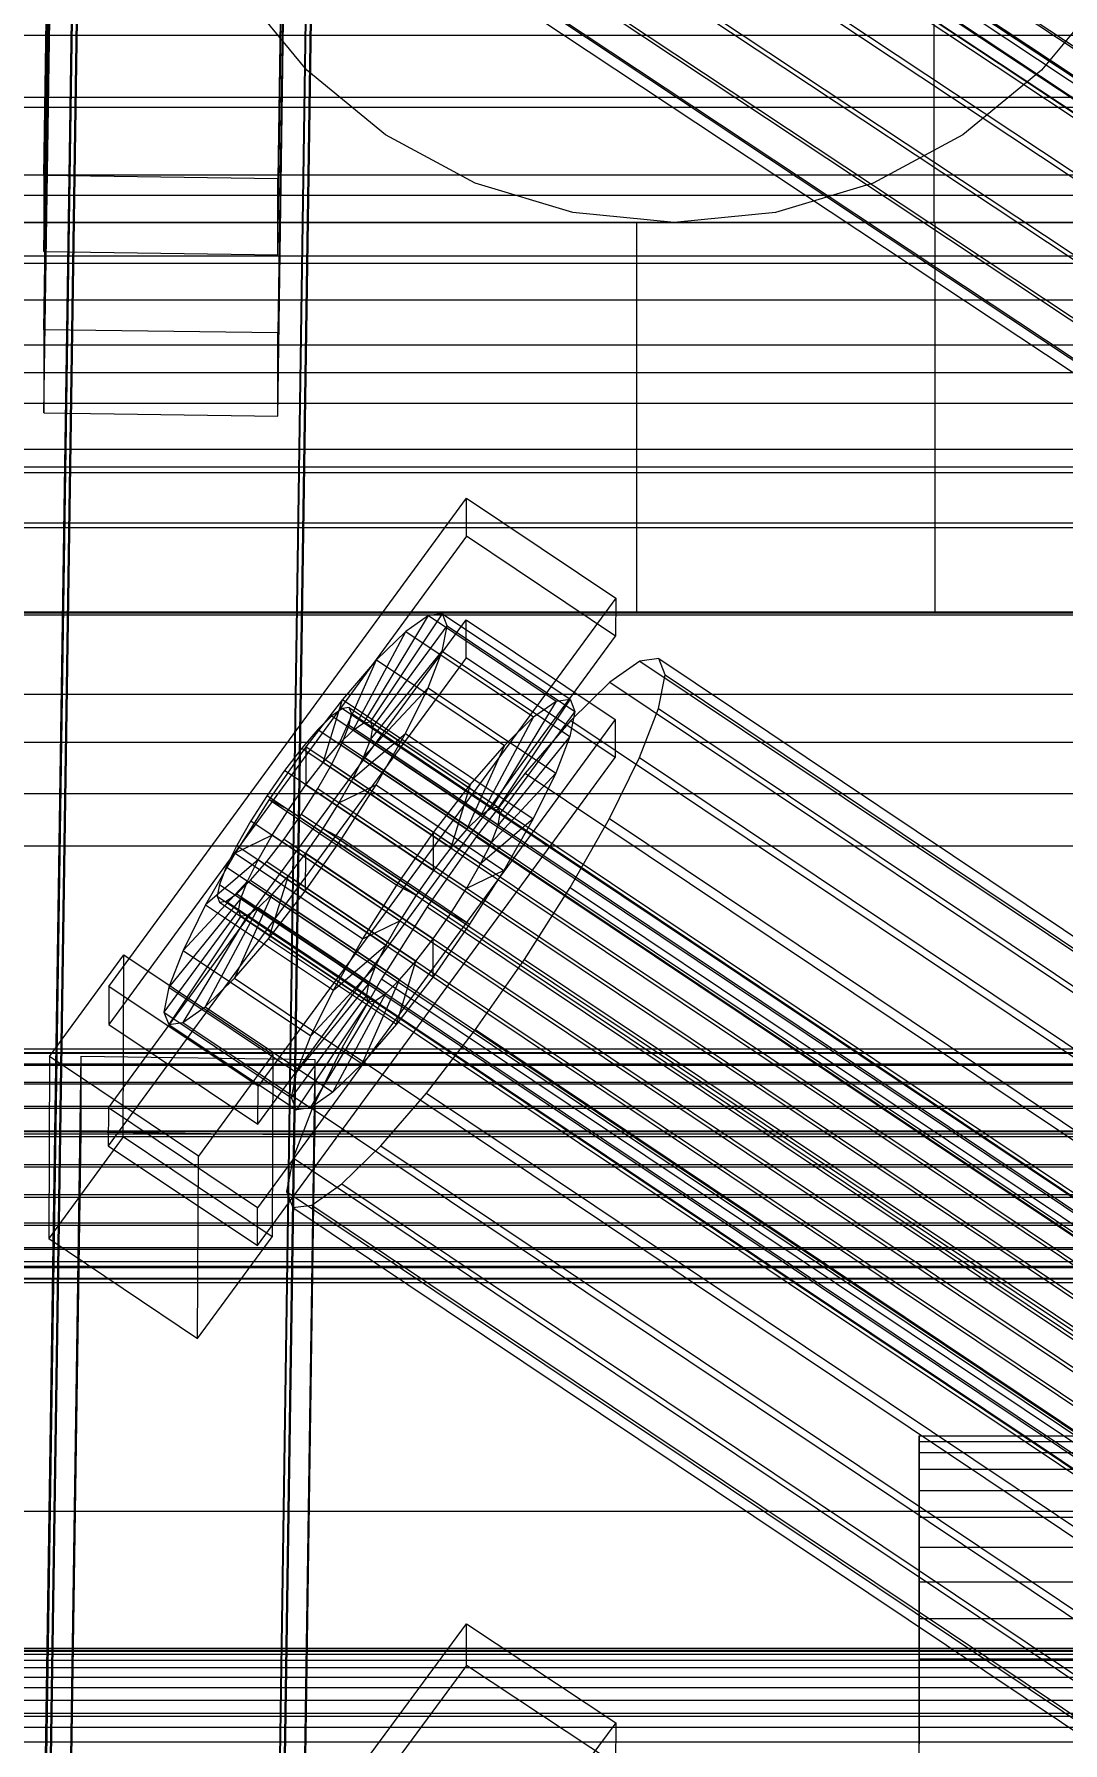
# Model space of a CAD drawing. Header units: millimetres. Extents: x -191664 to 191490, y -197311 to 10263.
# Drawn here: x -379.3 to -300.1, y -29047.1 to -28915.5 of the extents above; entities that cross this region are included whole.
import ezdxf

# ---------------------------------------------------------------- set-up
doc = ezdxf.new("R2010")
doc.units = ezdxf.units.MM
for name, color, linetype, lineweight in [('COTAS_USUARIO', 1, 'Continuous', 0), ('frontal_C01', 7, 'Continuous', 0), ('frontal_C02', 7, 'Continuous', 0), ('frontal_C03', 7, 'Continuous', 0), ('frontal_secador', 7, 'Continuous', 0)]:
    doc.layers.add(name, color=color, linetype=linetype, lineweight=lineweight)
doc.dimstyles.new('PLANTA_100', dxfattribs={"dimtxt": 250, "dimasz": 150, "dimexe": 150, "dimexo": 80, "dimgap": 100, "dimtad": 1, "dimtih": 1, "dimtoh": 1, "dimdec": 1, "dimdsep": 46, "dimcen": 0.09, "dimclrd": 1, "dimclre": 1, "dimclrt": 1, "dimadec": 0, "dimazin": 0, "dimtfac": 1, "dimtdec": 4, "dimtofl": 0, "dimtmove": 0, "dimatfit": 3, "dimfxl": 1, "dimtolj": 1, "dimtzin": 0, "dimarcsym": 0})

# ---------------------------------------------------------------- blocks, each defined once
blk = doc.blocks.new('*D106')
at = {"layer": 'COTAS_USUARIO', "color": 1, "lineweight": -2, "transparency": 16777216}
for p, q in [((-1180, -29182.75), (-1180, -29032.75)), ((-60, -29332.75), (-1330, -29332.75)), ((-60, -29700), (-1330, -29700)), ((-1180, -29850), (-1180, -30000))]:
    blk.add_line(p, q, dxfattribs=at)
at = {"layer": 'COTAS_USUARIO', "color": 1, "transparency": 16777216}
for points in [[(-1205, -29182.75), (-1155, -29182.75), (-1180, -29332.75)], [(-1205, -29850), (-1155, -29850), (-1180, -29700)]]:
    blk.add_solid(points, dxfattribs=at)
at = {"layer": 'Defpoints', "color": 0, "transparency": 16777216}
for p in [(-1180, -29332.75), (20, -29332.75), (20, -29700)]:
    blk.add_point(p, dxfattribs=at)
blk = doc.blocks.new('*D109')
at = {"layer": 'COTAS_USUARIO', "color": 1, "lineweight": -2, "transparency": 16777216}
for p, q in [((-80, -28700), (-1350, -28700)), ((-1200, -31850), (-1200, -28850)), ((-80, -32000), (-1350, -32000))]:
    blk.add_line(p, q, dxfattribs=at)
at = {"layer": 'COTAS_USUARIO', "color": 1, "transparency": 16777216}
for points in [[(-1225, -28850), (-1175, -28850), (-1200, -28700)], [(-1225, -31850), (-1175, -31850), (-1200, -32000)]]:
    blk.add_solid(points, dxfattribs=at)
at = {"layer": 'Defpoints', "color": 0, "transparency": 16777216}
for p in [(-1200, -28700), (0, -28700), (0, -32000)]:
    blk.add_point(p, dxfattribs=at)
blk = doc.blocks.new('*D111')
at = {"layer": 'COTAS_USUARIO', "color": 1, "lineweight": -2, "transparency": 16777216}
for p, q in [((-80, -27700), (-1350, -27700)), ((-1200, -31850), (-1200, -27850)), ((-80, -32000), (-1350, -32000))]:
    blk.add_line(p, q, dxfattribs=at)
at = {"layer": 'COTAS_USUARIO', "color": 1, "transparency": 16777216}
for points in [[(-1225, -27850), (-1175, -27850), (-1200, -27700)], [(-1225, -31850), (-1175, -31850), (-1200, -32000)]]:
    blk.add_solid(points, dxfattribs=at)
at = {"layer": 'Defpoints', "color": 0, "transparency": 16777216}
for p in [(-1200, -27700), (0, -27700), (0, -32000)]:
    blk.add_point(p, dxfattribs=at)
blk = doc.blocks.new('*D121')
at = {"layer": 'COTAS_USUARIO', "color": 1, "lineweight": -2, "transparency": 16777216}
for p, q in [((-80, -29000), (-1350, -29000)), ((-1200, -31850), (-1200, -29150)), ((-80, -32000), (-1350, -32000))]:
    blk.add_line(p, q, dxfattribs=at)
at = {"layer": 'COTAS_USUARIO', "color": 1, "transparency": 16777216}
for points in [[(-1225, -29150), (-1175, -29150), (-1200, -29000)], [(-1225, -31850), (-1175, -31850), (-1200, -32000)]]:
    blk.add_solid(points, dxfattribs=at)
at = {"layer": 'Defpoints', "color": 0, "transparency": 16777216}
for p in [(-1200, -29000), (0, -29000), (0, -32000)]:
    blk.add_point(p, dxfattribs=at)

msp = doc.modelspace()

# ---------------------------------------------------------------- linework, layer by layer
at = {"layer": 'frontal_C01', "color": 139, "true_color": 0x354b57}
for p, q in [((-378.51, -28938.25), (-375.64, -28746.31)), ((-357.65, -28746.55), (-360.51, -28938.5)), ((-378.51, -28944.66), (-375.64, -28752.71)), ((-360.51, -28944.9), (-357.65, -28752.95)), ((-378.51, -29081.61), (-375.64, -28889.66)), ((-357.65, -28889.9), (-360.51, -29081.85)), ((-378.51, -29088.01), (-375.64, -28896.06)), ((-360.51, -29088.25), (-357.65, -28896.3)), ((-450, -28920.36), (450, -28920.36)), ((450, -28933.16), (-450, -28933.16)), ((-425, -28932.57), (425, -28932.57)), ((-360.51, -28938.5), (-378.51, -28938.25)), ((-378.51, -28938.25), (-378.51, -28944.66)), ((-360.51, -28944.9), (-360.51, -28938.5)), ((425, -28943.94), (-425, -28943.94)), ((-378.51, -28944.66), (-360.51, -28944.9)), ((425, -28948.84), (-425, -28948.84)), ((450, -28953.52), (-450, -28953.52)), ((-425, -28960.2), (425, -28960.2)), ((-450, -28966.32), (450, -28966.32)), ((-450, -29029.22), (450, -29029.22)), ((-373.5, -29075.14), (-345.97, -29037.9)), ((-345.98, -29041.1), (-345.97, -29037.9)), ((-345.97, -29037.9), (-334.5, -29045.51)), ((-345.98, -29041.1), (-373.51, -29078.34)), ((-334.51, -29048.71), (-345.98, -29041.1)), ((450, -29042.02), (-450, -29042.02)), ((-334.5, -29045.51), (-362.03, -29082.75)), ((-334.5, -29045.51), (-334.51, -29048.71))]:
    msp.add_line(p, q, dxfattribs=at)
at = {"layer": 'frontal_C01', "color": 9, "true_color": 0xbac6cb}
for p, q in [((-363.65, -28873.69), (-149.85, -29015.59)), ((-364.47, -28875.39), (-150.67, -29017.3)), ((-361.35, -28875.38), (-147.55, -29017.28)), ((-364.99, -28876.79), (-151.19, -29018.69)), ((-362.6, -28876.77), (-148.8, -29018.68)), ((-365.17, -28877.77), (-151.37, -29019.67)), ((-363.66, -28877.76), (-149.86, -29019.67)), ((-364.99, -28878.28), (-151.2, -29020.18)), ((-364.48, -28878.27), (-150.68, -29020.18)), ((-440, -29039.78), (440, -29039.78)), ((-440, -29039.93), (440, -29039.93)), ((-440, -29040.23), (440, -29040.23)), ((-440, -29040.69), (440, -29040.69)), ((-440, -29041.27), (440, -29041.27)), ((-440, -29042), (440, -29042)), ((-440, -29042.81), (440, -29042.81)), ((-440, -29043.77), (440, -29043.77)), ((-440, -29044.77), (440, -29044.77)), ((440, -29045.88), (-440, -29045.88)), ((-440, -29046.99), (440, -29046.99))]:
    msp.add_line(p, q, dxfattribs=at)
at = {"layer": 'frontal_C01', "color": 252, "true_color": 0x83939a}
for p, q in [((-352.52, -28883.38), (-168.21, -29005.71)), ((-345.29, -28888.71), (-160.98, -29011.04)), ((-355.54, -28888.76), (-171.23, -29011.09)), ((-357.86, -28893.57), (-173.55, -29015.9)), ((-349.06, -28893.53), (-164.75, -29015.86)), ((-359.33, -28897.5), (-175.02, -29019.83)), ((-352.57, -28897.47), (-168.26, -29019.8)), ((-359.83, -28900.28), (-175.52, -29022.61)), ((-355.58, -28900.26), (-171.28, -29022.59)), ((-359.34, -28901.71), (-175.03, -29024.04)), ((-357.89, -28901.71), (-173.58, -29024.04)), ((-311.15, -29024.7), (-311.15, -29023.41)), ((-311.15, -29023.41), (-311.15, -29023.85)), ((-311.15, -29023.41), (311.15, -29023.41)), ((-311.15, -29023.85), (-311.15, -29025.99)), ((-311.15, -29023.85), (311.15, -29023.85)), ((-311.15, -29027.62), (-311.15, -29024.7)), ((-311.15, -29024.7), (311.15, -29024.7)), ((-311.15, -29025.99), (-311.15, -29029.68)), ((-311.15, -29025.99), (311.15, -29025.99)), ((-311.15, -29031.99), (-311.15, -29027.62)), ((-311.15, -29027.62), (311.15, -29027.62)), ((-311.15, -29029.68), (-311.15, -29034.67)), ((-311.15, -29029.68), (311.15, -29029.68)), ((-311.15, -29037.49), (-311.15, -29031.99)), ((-311.15, -29031.99), (311.15, -29031.99)), ((-311.15, -29034.67), (-311.15, -29040.63)), ((-311.15, -29034.67), (311.15, -29034.67)), ((-311.15, -29043.77), (-311.15, -29037.49)), ((-311.15, -29037.49), (311.15, -29037.49)), ((-311.15, -29040.63), (-311.15, -29047.13)), ((311.15, -29040.63), (-311.15, -29040.63)), ((-311.15, -29050.39), (-311.15, -29043.77)), ((-311.15, -29043.77), (311.15, -29043.77))]:
    msp.add_line(p, q, dxfattribs=at)
at = {"layer": 'frontal_C02', "color": 139, "true_color": 0x354b57}
for p, q in [((-378.51, -28926.39), (-375.64, -28732.62)), ((-357.65, -28732.87), (-360.51, -28926.63)), ((-378.51, -28932.24), (-375.64, -28738.47)), ((-360.51, -28932.48), (-357.65, -28738.71)), ((-378.51, -29057.18), (-375.64, -28863.41)), ((-357.65, -28863.65), (-360.51, -29057.42)), ((-378.51, -29063.02), (-375.64, -28869.25)), ((-360.51, -29063.27), (-357.65, -28869.5)), ((-425, -28921.12), (425, -28921.12)), ((-360.51, -28926.63), (-378.51, -28926.39)), ((-378.51, -28926.39), (-378.51, -28932.24)), ((-360.51, -28932.48), (-360.51, -28926.63)), ((425, -28932.6), (-425, -28932.6)), ((-378.51, -28932.24), (-360.51, -28932.48)), ((425, -28935.97), (-425, -28935.97)), ((-425, -28947.45), (425, -28947.45)), ((-373.5, -28988.83), (-345.97, -28951.23)), ((-345.98, -28954.16), (-345.97, -28951.23)), ((-345.97, -28951.23), (-334.5, -28958.92)), ((-345.98, -28954.16), (-373.51, -28991.75)), ((-334.51, -28961.84), (-345.98, -28954.16)), ((-334.5, -28958.92), (-362.03, -28996.51)), ((-334.5, -28958.92), (-334.51, -28961.84)), ((-373.54, -28998.18), (-346.01, -28960.59)), ((-346.02, -28963.51), (-346.01, -28960.59)), ((-346.01, -28960.59), (-334.54, -28968.27)), ((-362.04, -28999.43), (-334.51, -28961.84)), ((-346.02, -28963.51), (-373.55, -29001.1)), ((-334.55, -28971.19), (-346.02, -28963.51)), ((-334.54, -28968.27), (-362.07, -29005.86)), ((-334.54, -28968.27), (-334.55, -28971.19)), ((-362.08, -29008.78), (-334.55, -28971.19)), ((-378.09, -28994.21), (-372.35, -28986.38)), ((-372.41, -29000.41), (-372.35, -28986.38)), ((-372.35, -28986.38), (-360.88, -28994.07)), ((-373.5, -28988.83), (-373.51, -28991.75)), ((-362.03, -28996.51), (-373.5, -28988.83)), ((-373.51, -28991.75), (-362.04, -28999.43)), ((-378.51, -29187.96), (-375.64, -28994.19)), ((-378.09, -28994.21), (-378.14, -29008.24)), ((-366.62, -29001.9), (-378.09, -28994.21)), ((-375.64, -29000.04), (-375.64, -28994.19)), ((-375.64, -28994.19), (-357.65, -28994.44)), ((-360.88, -28994.07), (-366.62, -29001.9)), ((-360.88, -28994.07), (-360.94, -29008.09)), ((-357.65, -28994.44), (-360.51, -29188.2)), ((-357.65, -28994.44), (-357.65, -29000.28)), ((-362.04, -28999.43), (-362.03, -28996.51)), ((-373.54, -28998.18), (-373.55, -29001.1)), ((-362.07, -29005.86), (-373.54, -28998.18)), ((-378.51, -29193.81), (-375.64, -29000.04)), ((-372.41, -29000.41), (-378.14, -29008.24)), ((-357.65, -29000.28), (-375.64, -29000.04)), ((-360.94, -29008.09), (-372.41, -29000.41)), ((-360.51, -29194.05), (-357.65, -29000.28)), ((-373.55, -29001.1), (-362.08, -29008.78)), ((-366.68, -29015.93), (-366.62, -29001.9)), ((-362.08, -29008.78), (-362.07, -29005.86)), ((-378.14, -29008.24), (-366.68, -29015.93)), ((-366.68, -29015.93), (-360.94, -29008.09))]:
    msp.add_line(p, q, dxfattribs=at)
at = {"layer": 'frontal_C02', "color": 155, "true_color": 0x617580}
for p, q in [((-353.89, -28968.51), (-348.92, -28960.27)), ((-353.38, -28968.44), (-347.84, -28960.12)), ((-353.21, -28968.88), (-347.47, -28961.05)), ((-348.92, -28960.27), (-350.65, -28961.48)), ((-347.84, -28960.12), (-348.92, -28960.27)), ((-348.92, -28960.27), (-339.09, -28966.85)), ((-347.85, -28963), (-347.47, -28961.05)), ((-347.84, -28960.12), (-338.01, -28966.71)), ((-347.47, -28961.05), (-347.84, -28960.12)), ((-347.47, -28961.05), (-337.64, -28967.64)), ((-354.71, -28969.09), (-350.65, -28961.48)), ((-350.65, -28961.48), (-352.9, -28963.68)), ((-350.65, -28961.48), (-340.82, -28968.07)), ((-355.78, -28970.13), (-352.9, -28963.68)), ((-352.9, -28963.68), (-355.53, -28966.72)), ((-353.38, -28969.8), (-347.85, -28963)), ((-352.9, -28963.68), (-343.07, -28970.27)), ((-348.94, -28965.82), (-347.85, -28963)), ((-347.85, -28963), (-338.02, -28969.58)), ((-353.9, -28971.14), (-348.94, -28965.82)), ((-350.68, -28969.34), (-348.94, -28965.82)), ((-348.94, -28965.82), (-339.11, -28972.41)), ((-355.53, -28966.72), (-358.34, -28970.38)), ((-357.02, -28971.57), (-355.53, -28966.72)), ((-355.53, -28966.72), (-345.7, -28973.3)), ((-339.09, -28966.85), (-344.06, -28975.1)), ((-338.01, -28966.71), (-343.55, -28975.03)), ((-337.64, -28967.64), (-343.38, -28975.47)), ((-340.82, -28968.07), (-339.09, -28966.85)), ((-339.09, -28966.85), (-338.01, -28966.71)), ((-337.64, -28967.64), (-338.02, -28969.58)), ((-338.01, -28966.71), (-337.64, -28967.64)), ((-354.71, -28969.09), (-353.89, -28968.51)), ((-353.89, -28968.51), (-353.38, -28968.44)), ((-344.06, -28975.1), (-353.89, -28968.51)), ((-343.55, -28975.03), (-353.38, -28968.44)), ((-353.38, -28968.44), (-353.21, -28968.88)), ((-353.21, -28968.88), (-353.38, -28969.8)), ((-343.38, -28975.47), (-353.21, -28968.88)), ((-340.82, -28968.07), (-344.88, -28975.67)), ((-343.07, -28970.27), (-340.82, -28968.07)), ((-357.02, -28971.57), (-355.78, -28970.13)), ((-355.78, -28970.13), (-354.71, -28969.09)), ((-345.95, -28976.72), (-355.78, -28970.13)), ((-354.72, -28972.81), (-350.68, -28969.34)), ((-344.88, -28975.67), (-354.71, -28969.09)), ((-353.38, -28969.8), (-353.9, -28971.14)), ((-343.55, -28976.39), (-353.38, -28969.8)), ((-352.94, -28973.3), (-350.68, -28969.34)), ((-350.68, -28969.34), (-340.85, -28975.92)), ((-343.07, -28970.27), (-345.95, -28976.72)), ((-345.7, -28973.3), (-343.07, -28970.27)), ((-338.02, -28969.58), (-343.55, -28976.39)), ((-338.02, -28969.58), (-339.11, -28972.41)), ((-358.34, -28970.38), (-361.17, -28974.42)), ((-358.34, -28970.38), (-358.36, -28973.3)), ((-358.36, -28973.3), (-357.02, -28971.57)), ((-348.52, -28976.97), (-358.34, -28970.38)), ((-347.19, -28978.15), (-357.02, -28971.57)), ((-353.9, -28971.14), (-354.72, -28972.81)), ((-344.07, -28977.73), (-353.9, -28971.14)), ((-354.72, -28972.81), (-355.8, -28974.69)), ((-344.9, -28979.39), (-354.72, -28972.81)), ((-339.11, -28972.41), (-344.07, -28977.73)), ((-339.11, -28972.41), (-340.85, -28975.92)), ((-359.69, -28975.22), (-358.36, -28973.3)), ((-358.36, -28973.3), (-348.53, -28979.89)), ((-355.8, -28974.69), (-352.94, -28973.3)), ((-355.57, -28977.44), (-352.94, -28973.3)), ((-352.94, -28973.3), (-343.11, -28979.89)), ((-348.52, -28976.97), (-345.7, -28973.3)), ((-345.7, -28973.3), (-347.19, -28978.15)), ((-361.17, -28974.42), (-363.8, -28978.56)), ((-359.69, -28975.22), (-361.17, -28974.42)), ((-361.17, -28974.42), (-351.34, -28981.01)), ((-360.94, -28977.18), (-359.69, -28975.22)), ((-349.86, -28981.8), (-359.69, -28975.22)), ((-355.8, -28974.69), (-357.04, -28976.65)), ((-345.97, -28981.27), (-355.8, -28974.69)), ((-344.06, -28975.1), (-344.88, -28975.67)), ((-343.55, -28975.03), (-344.06, -28975.1)), ((-343.38, -28975.47), (-343.55, -28975.03)), ((-343.55, -28976.39), (-343.38, -28975.47)), ((-357.04, -28976.65), (-358.38, -28978.56)), ((-357.04, -28976.65), (-355.57, -28977.44)), ((-347.21, -28983.23), (-357.04, -28976.65)), ((-345.95, -28976.72), (-347.19, -28978.15)), ((-344.88, -28975.67), (-345.95, -28976.72)), ((-340.85, -28975.92), (-344.9, -28979.39)), ((-344.07, -28977.73), (-343.55, -28976.39)), ((-340.85, -28975.92), (-343.11, -28979.89)), ((-360.94, -28977.18), (-363.8, -28978.56)), ((-362.01, -28979.06), (-360.94, -28977.18)), ((-351.11, -28983.76), (-360.94, -28977.18)), ((-358.39, -28981.49), (-355.57, -28977.44)), ((-355.57, -28977.44), (-345.74, -28984.03)), ((-351.34, -28981.01), (-348.52, -28976.97)), ((-348.53, -28979.89), (-348.52, -28976.97)), ((-347.19, -28978.15), (-348.53, -28979.89)), ((-344.9, -28979.39), (-344.07, -28977.73)), ((-363.8, -28978.56), (-366.06, -28982.53)), ((-362.01, -28979.06), (-366.06, -28982.53)), ((-363.8, -28978.56), (-353.97, -28985.15)), ((-362.83, -28980.72), (-362.01, -28979.06)), ((-352.18, -28985.64), (-362.01, -28979.06)), ((-358.38, -28978.56), (-359.71, -28980.3)), ((-358.38, -28978.56), (-358.39, -28981.49)), ((-348.55, -28985.15), (-358.38, -28978.56)), ((-345.97, -28981.27), (-344.9, -28979.39)), ((-362.83, -28980.72), (-367.79, -28986.04)), ((-363.35, -28982.06), (-362.83, -28980.72)), ((-353, -28987.31), (-362.83, -28980.72)), ((-359.71, -28980.3), (-361.21, -28985.15)), ((-359.71, -28980.3), (-360.96, -28981.73)), ((-349.88, -28986.88), (-359.71, -28980.3)), ((-348.53, -28979.89), (-349.86, -28981.8)), ((-343.11, -28979.89), (-345.97, -28981.27)), ((-343.11, -28979.89), (-345.74, -28984.03)), ((-363.35, -28982.06), (-368.89, -28988.87)), ((-360.96, -28981.73), (-363.84, -28988.18)), ((-363.53, -28982.98), (-363.35, -28982.06)), ((-353.52, -28988.65), (-363.35, -28982.06)), ((-360.96, -28981.73), (-362.03, -28982.78)), ((-361.21, -28985.15), (-358.39, -28981.49)), ((-351.13, -28988.32), (-360.96, -28981.73)), ((-358.39, -28981.49), (-348.56, -28988.07)), ((-353.97, -28985.15), (-351.34, -28981.01)), ((-351.34, -28981.01), (-349.86, -28981.8)), ((-349.86, -28981.8), (-351.11, -28983.76)), ((-347.21, -28983.23), (-345.97, -28981.27)), ((-363.53, -28982.98), (-369.27, -28990.81)), ((-363.36, -28983.42), (-368.9, -28991.74)), ((-362.84, -28983.35), (-367.82, -28991.6)), ((-366.06, -28982.53), (-367.79, -28986.04)), ((-362.03, -28982.78), (-366.09, -28990.38)), ((-366.06, -28982.53), (-356.23, -28989.11)), ((-363.36, -28983.42), (-363.53, -28982.98)), ((-353.7, -28989.57), (-363.53, -28982.98)), ((-362.84, -28983.35), (-363.36, -28983.42)), ((-353.53, -28990.01), (-363.36, -28983.42)), ((-362.03, -28982.78), (-362.84, -28983.35)), ((-353.01, -28989.94), (-362.84, -28983.35)), ((-352.2, -28989.36), (-362.03, -28982.78)), ((-348.55, -28985.15), (-347.21, -28983.23)), ((-345.74, -28984.03), (-347.21, -28983.23)), ((-353.97, -28985.15), (-351.11, -28983.76)), ((-351.11, -28983.76), (-352.18, -28985.64)), ((-345.74, -28984.03), (-348.56, -28988.07)), ((-367.79, -28986.04), (-368.89, -28988.87)), ((-367.79, -28986.04), (-357.96, -28992.63)), ((-363.84, -28988.18), (-361.21, -28985.15)), ((-361.21, -28985.15), (-351.38, -28991.73)), ((-356.23, -28989.11), (-353.97, -28985.15)), ((-356.23, -28989.11), (-352.18, -28985.64)), ((-352.18, -28985.64), (-353, -28987.31)), ((-349.88, -28986.88), (-348.55, -28985.15)), ((-348.56, -28988.07), (-348.55, -28985.15)), ((-357.96, -28992.63), (-353, -28987.31)), ((-353, -28987.31), (-353.52, -28988.65)), ((-351.38, -28991.73), (-349.88, -28986.88)), ((-351.13, -28988.32), (-349.88, -28986.88)), ((-366.09, -28990.38), (-363.84, -28988.18)), ((-363.84, -28988.18), (-354.01, -28994.77)), ((-359.06, -28995.45), (-353.52, -28988.65)), ((-354.01, -28994.77), (-351.13, -28988.32)), ((-353.52, -28988.65), (-353.7, -28989.57)), ((-352.2, -28989.36), (-351.13, -28988.32)), ((-348.56, -28988.07), (-351.38, -28991.73)), ((-368.89, -28988.87), (-369.27, -28990.81)), ((-368.89, -28988.87), (-359.06, -28995.45)), ((-359.44, -28997.4), (-353.7, -28989.57)), ((-359.07, -28998.33), (-353.53, -28990.01)), ((-357.99, -28998.18), (-353.01, -28989.94)), ((-357.96, -28992.63), (-356.23, -28989.11)), ((-356.26, -28996.97), (-352.2, -28989.36)), ((-353.7, -28989.57), (-353.53, -28990.01)), ((-353.53, -28990.01), (-353.01, -28989.94)), ((-353.01, -28989.94), (-352.2, -28989.36)), ((-369.27, -28990.81), (-368.9, -28991.74)), ((-369.27, -28990.81), (-359.44, -28997.4)), ((-367.82, -28991.6), (-366.09, -28990.38)), ((-366.09, -28990.38), (-356.26, -28996.97)), ((-368.9, -28991.74), (-367.82, -28991.6)), ((-368.9, -28991.74), (-359.07, -28998.33)), ((-367.82, -28991.6), (-357.99, -28998.18)), ((-359.06, -28995.45), (-357.96, -28992.63)), ((-351.38, -28991.73), (-354.01, -28994.77)), ((-354.01, -28994.77), (-356.26, -28996.97)), ((-359.44, -28997.4), (-359.06, -28995.45)), ((-359.07, -28998.33), (-359.44, -28997.4)), ((-356.26, -28996.97), (-357.99, -28998.18)), ((-357.99, -28998.18), (-359.07, -28998.33))]:
    msp.add_line(p, q, dxfattribs=at)
at = {"layer": 'frontal_C02', "color": 252, "true_color": 0x83939a}
for p, q in [((-331.18, -28963.58), (-332.63, -28963.77)), ((-330.69, -28964.82), (-331.18, -28963.58)), ((-331.18, -28963.58), (-146.87, -29087.06)), ((-332.63, -28963.77), (-334.94, -28965.4)), ((-332.63, -28963.77), (-148.32, -29087.26)), ((-331.2, -28967.42), (-330.69, -28964.82)), ((-330.69, -28964.82), (-146.38, -29088.3)), ((-334.94, -28965.4), (-337.95, -28968.34)), ((-334.94, -28965.4), (-150.63, -29088.88)), ((-332.66, -28971.2), (-331.2, -28967.42)), ((-331.2, -28967.42), (-146.89, -29090.9)), ((-337.95, -28968.34), (-341.46, -28972.39)), ((-337.95, -28968.34), (-153.64, -29091.82)), ((-334.98, -28975.9), (-332.66, -28971.2)), ((-332.66, -28971.2), (-148.35, -29094.68)), ((-341.46, -28972.39), (-345.23, -28977.29)), ((-341.46, -28972.39), (-157.15, -29095.88)), ((-338, -28981.2), (-334.98, -28975.9)), ((-334.98, -28975.9), (-150.67, -29099.38)), ((-345.23, -28977.29), (-349, -28982.69)), ((-160.92, -29100.77), (-345.23, -28977.29)), ((-341.52, -28986.74), (-338, -28981.2)), ((-338, -28981.2), (-153.69, -29104.68)), ((-349, -28982.69), (-352.52, -28988.23)), ((-349, -28982.69), (-164.69, -29106.18)), ((-345.29, -28992.14), (-341.52, -28986.74)), ((-341.52, -28986.74), (-157.21, -29110.22)), ((-352.52, -28988.23), (-355.54, -28993.53)), ((-352.52, -28988.23), (-168.21, -29111.72)), ((-349.06, -28997.03), (-345.29, -28992.14)), ((-345.29, -28992.14), (-160.98, -29115.62)), ((-355.54, -28993.53), (-357.86, -28998.23)), ((-355.54, -28993.53), (-171.23, -29117.01)), ((-352.57, -29001.09), (-349.06, -28997.03)), ((-349.06, -28997.03), (-164.75, -29120.52)), ((-357.86, -28998.23), (-359.33, -29002.01)), ((-357.86, -28998.23), (-173.55, -29121.71)), ((-355.58, -29004.03), (-352.57, -29001.09)), ((-352.57, -29001.09), (-168.26, -29124.57)), ((-359.33, -29002.01), (-359.83, -29004.61)), ((-359.33, -29002.01), (-175.02, -29125.49)), ((-357.89, -29005.65), (-355.58, -29004.03)), ((-355.58, -29004.03), (-171.28, -29127.51)), ((-359.83, -29004.61), (-359.34, -29005.85)), ((-359.83, -29004.61), (-175.52, -29128.09)), ((-359.34, -29005.85), (-357.89, -29005.65)), ((-357.89, -29005.65), (-173.58, -29129.14)), ((-359.34, -29005.85), (-175.03, -29129.33))]:
    msp.add_line(p, q, dxfattribs=at)
at = {"layer": 'frontal_C02', "color": 9, "true_color": 0xbac6cb}
for p, q in [((-355.53, -28967.42), (-356.35, -28967.99)), ((-355.02, -28967.35), (-355.53, -28967.42)), ((-355.53, -28967.42), (-141.73, -29110.66)), ((-354.84, -28967.79), (-355.02, -28967.35)), ((-355.02, -28967.35), (-141.22, -29110.59)), ((-356.35, -28967.99), (-357.42, -28969.03)), ((-356.35, -28967.99), (-142.55, -29111.23)), ((-355.54, -28970.05), (-355.02, -28968.71)), ((-355.02, -28968.71), (-354.84, -28967.79)), ((-355.02, -28968.71), (-141.22, -29111.95)), ((-354.84, -28967.79), (-141.04, -29111.03)), ((-357.42, -28969.03), (-358.66, -28970.47)), ((-357.42, -28969.03), (-143.62, -29112.27)), ((-356.36, -28971.71), (-355.54, -28970.05)), ((-355.54, -28970.05), (-141.74, -29113.29)), ((-358.66, -28970.47), (-360, -28972.2)), ((-358.66, -28970.47), (-144.86, -29113.71)), ((-360, -28972.2), (-361.33, -28974.12)), ((-146.2, -29115.45), (-360, -28972.2)), ((-357.43, -28973.59), (-356.36, -28971.71)), ((-356.36, -28971.71), (-142.56, -29114.95)), ((-361.33, -28974.12), (-362.58, -28976.08)), ((-361.33, -28974.12), (-147.53, -29117.36)), ((-358.68, -28975.55), (-357.43, -28973.59)), ((-357.43, -28973.59), (-143.64, -29116.83)), ((-360.02, -28977.47), (-358.68, -28975.55)), ((-358.68, -28975.55), (-144.88, -29118.79)), ((-362.58, -28976.08), (-363.65, -28977.96)), ((-362.58, -28976.08), (-148.78, -29119.32)), ((-363.65, -28977.96), (-364.47, -28979.62)), ((-363.65, -28977.96), (-149.85, -29121.2)), ((-361.35, -28979.2), (-360.02, -28977.47)), ((-360.02, -28977.47), (-146.22, -29120.71)), ((-362.6, -28980.64), (-361.35, -28979.2)), ((-361.35, -28979.2), (-147.55, -29122.44)), ((-364.47, -28979.62), (-364.99, -28980.96)), ((-364.47, -28979.62), (-150.67, -29122.87)), ((-363.66, -28981.68), (-362.6, -28980.64)), ((-362.6, -28980.64), (-148.8, -29123.88)), ((-364.99, -28980.96), (-365.17, -28981.88)), ((-365.17, -28981.88), (-364.99, -28982.32)), ((-365.17, -28981.88), (-151.37, -29125.12)), ((-364.99, -28980.96), (-151.19, -29124.2)), ((-364.48, -28982.25), (-363.66, -28981.68)), ((-363.66, -28981.68), (-149.86, -29124.92)), ((-364.99, -28982.32), (-364.48, -28982.25)), ((-364.99, -28982.32), (-151.2, -29125.57)), ((-364.48, -28982.25), (-150.68, -29125.5))]:
    msp.add_line(p, q, dxfattribs=at)
at = {"layer": 'frontal_C03', "color": 139, "true_color": 0x354b57}
for p, q in [((-450, -28915.58), (450, -28915.58)), ((450, -28926.35), (-450, -28926.35)), ((-450, -28927.89), (450, -28927.89)), ((450, -28939.45), (-450, -28939.45)), ((450, -28941.57), (-450, -28941.57)), ((450, -28949.28), (-450, -28949.28)), ((-450, -28953.13), (450, -28953.13)), ((-450, -28960.06), (450, -28960.06))]:
    msp.add_line(p, q, dxfattribs=at)
at = {"layer": 'frontal_C03', "color": 9, "true_color": 0xbac6cb}
for p, q in [((-450, -28993.62), (450, -28993.62)), ((-450, -28993.9), (450, -28993.9)), ((-450, -28993.95), (450, -28993.95)), ((-450, -28994.77), (450, -28994.77)), ((-450, -28994.87), (450, -28994.87)), ((-450, -28996.18), (450, -28996.18)), ((-450, -28996.32), (450, -28996.32)), ((-450, -28998.03), (450, -28998.03)), ((-450, -28998.2), (450, -28998.2)), ((450, -29000.19), (-450, -29000.19)), ((-450, -29000.38), (450, -29000.38)), ((-450, -29002.52), (450, -29002.52)), ((-450, -29002.71), (450, -29002.71)), ((-450, -29004.85), (450, -29004.85)), ((-450, -29005.04), (450, -29005.04)), ((-450, -29007.03), (450, -29007.03)), ((-450, -29007.2), (450, -29007.2)), ((-450, -29008.91), (450, -29008.91)), ((-450, -29009.05), (450, -29009.05)), ((-450, -29010.36), (450, -29010.36)), ((-450, -29010.46), (450, -29010.46)), ((-450, -29011.28), (450, -29011.28)), ((-450, -29011.33), (450, -29011.33)), ((-450, -29011.61), (450, -29011.61))]:
    msp.add_line(p, q, dxfattribs=at)
at = {"layer": 'frontal_secador', "color": 253, "true_color": 0xa6b3ba}
for p, q in [((-310, -28930), (-310, -28825)), ((-310, -28930), (-285, -28930)), ((-1700, -28960), (1700, -28960)), ((-1700, -29000), (1700, -29000)), ((-1700, -29010), (1700, -29010)), ((-1300, -29045), (1300, -29045))]:
    msp.add_line(p, q, dxfattribs=at)
at = {"layer": 'frontal_secador', "color": 253, "true_color": 0xa8b4b9}
for p, q in [((-358.28, -28918.28), (-363.26, -28912.22)), ((-296.74, -28912.22), (-301.72, -28918.28)), ((-352.22, -28923.26), (-358.28, -28918.28)), ((-301.72, -28918.28), (-307.78, -28923.26)), ((-345.31, -28926.96), (-352.22, -28923.26)), ((-307.78, -28923.26), (-314.69, -28926.96)), ((-337.8, -28929.23), (-345.31, -28926.96)), ((-314.69, -28926.96), (-322.2, -28929.23)), ((-330, -28930), (-337.8, -28929.23)), ((-322.2, -28929.23), (-330, -28930))]:
    msp.add_line(p, q, dxfattribs=at)
at = {"layer": 'frontal_secador', "color": 252, "true_color": 0x889ba4}
for p, q in [((-415.45, -28930), (-332.87, -28930)), ((-309.9, -28930), (-386.78, -28930)), ((-332.87, -28930), (-309.9, -28930)), ((-332.87, -28960), (-332.87, -28930)), ((-332.87, -28930), (-249.95, -28930)), ((-309.9, -28960), (-309.9, -28930)), ((-232.7, -28930), (-309.9, -28930)), ((-332.87, -28960), (-415.45, -28960)), ((-386.78, -28960), (-309.9, -28960)), ((-309.9, -28960), (-332.87, -28960)), ((-249.95, -28960), (-332.87, -28960)), ((-309.9, -28960), (-232.7, -28960))]:
    msp.add_line(p, q, dxfattribs=at)
at = {"layer": 'frontal_secador', "color": 253, "true_color": 0xa8b3b5}
for p, q in [((-1250, -28970), (1250, -28970)), ((1250, -28974), (-1250, -28974))]:
    msp.add_line(p, q, dxfattribs=at)
at = {"layer": 'frontal_secador', "color": 8, "true_color": 0x617680}
msp.add_line((-1250, -28978), (1250, -28978), dxfattribs=at)
at = {"layer": 'frontal_secador', "color": 9, "true_color": 0xb8c6c1}
for p, q in [((-1375, -29000), (1375, -29000)), ((-1375, -29040), (1375, -29040))]:
    msp.add_line(p, q, dxfattribs=at)

# ---------------------------------------------------------------- dimensions: what is measured, and where the dimension line sits
at = {"layer": 'COTAS_USUARIO'}
for p1, p2, picture, middle in [((0, -32000), (0, -27700), '*D111', (-1200, -29850)), ((0, -32000), (0, -28700), '*D109', (-1200, -30350)), ((0, -32000), (0, -29000), '*D121', (-1200, -30500)), ((20, -29700), (20, -29332.75), '*D106', (-1180, -29516.375))]:
    dim = msp.add_aligned_dim(p1=p1, p2=p2, distance=1200, dimstyle='PLANTA_100', dxfattribs=at)
    dim.commit()
    dim.dimension.update_dxf_attribs({"geometry": picture, "text_midpoint": middle})

doc.saveas('drawing.dxf')
